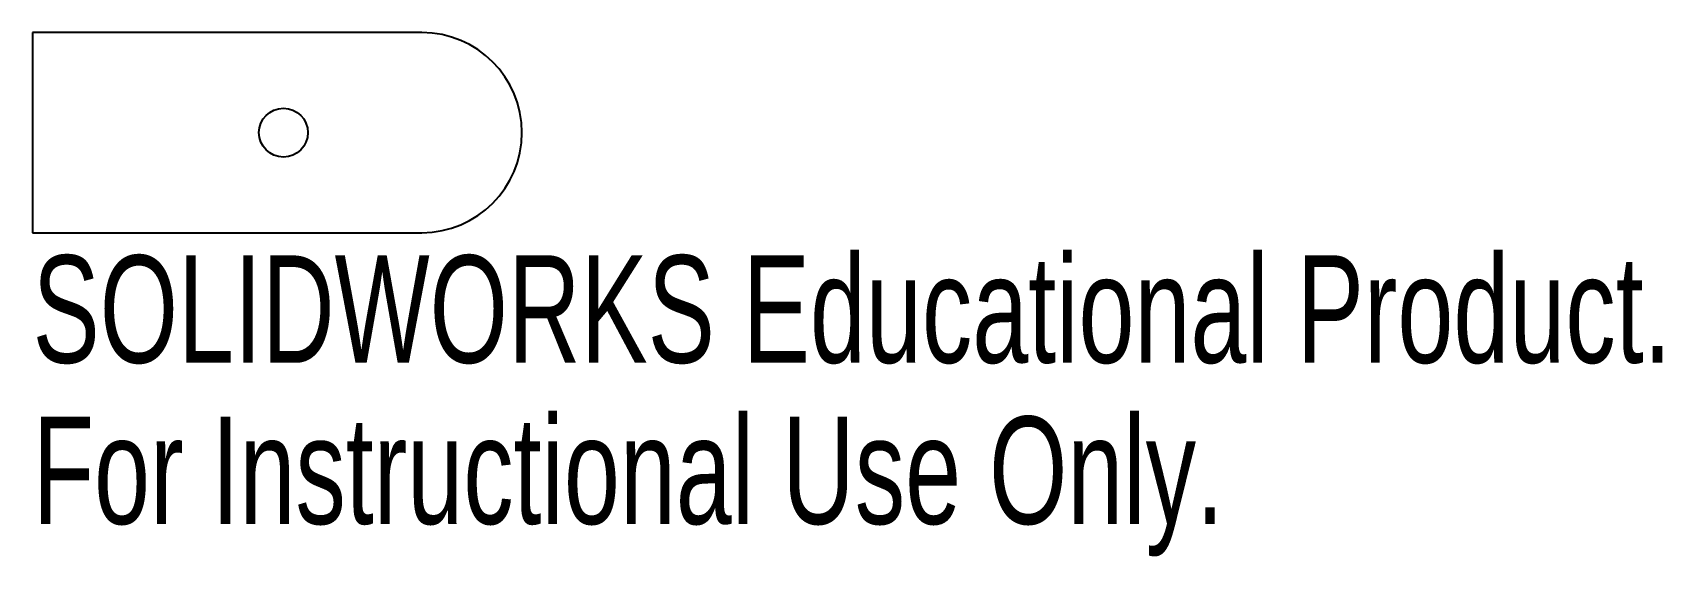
# Model space of a CAD drawing. Header units: millimetres. Extents: x -17.5 to 55.8, y -19.1 to 4.5.
import ezdxf

# ---------------------------------------------------------------- set-up
doc = ezdxf.new("R2010")
doc.units = ezdxf.units.MM
doc.styles.add('SLDTEXTSTYLE0', font='TXT', dxfattribs={"width": 0.7})

msp = doc.modelspace()

# ---------------------------------------------------------------- linework, layer by layer
at = {"color": 7, "linetype": 'Continuous', "lineweight": 25}
for p, q in [((0, 4.5), (-17.5, 4.5)), ((-17.5, 4.5), (-17.5, -4.5)), ((-17.5, -4.5), (0, -4.5))]:
    msp.add_line(p, q, dxfattribs=at)
msp.add_circle((-6.225, 0), 1.1, dxfattribs=at)
msp.add_arc((0, 0), 4.5, 270, 90, dxfattribs=at)

# ---------------------------------------------------------------- texts
at = {"color": 7, "linetype": 'Continuous', "char_height": 4.83362, "attachment_point": 1, "style": 'SLDTEXTSTYLE0'}
for s, insert in [('SOLIDWORKS Educational Product.', (-17.5, -5.52)), ('For Instructional Use Only.', (-17.5, -12.77))]:
    msp.add_mtext(s, dxfattribs=dict(at, insert=insert))

doc.saveas('drawing.dxf')
